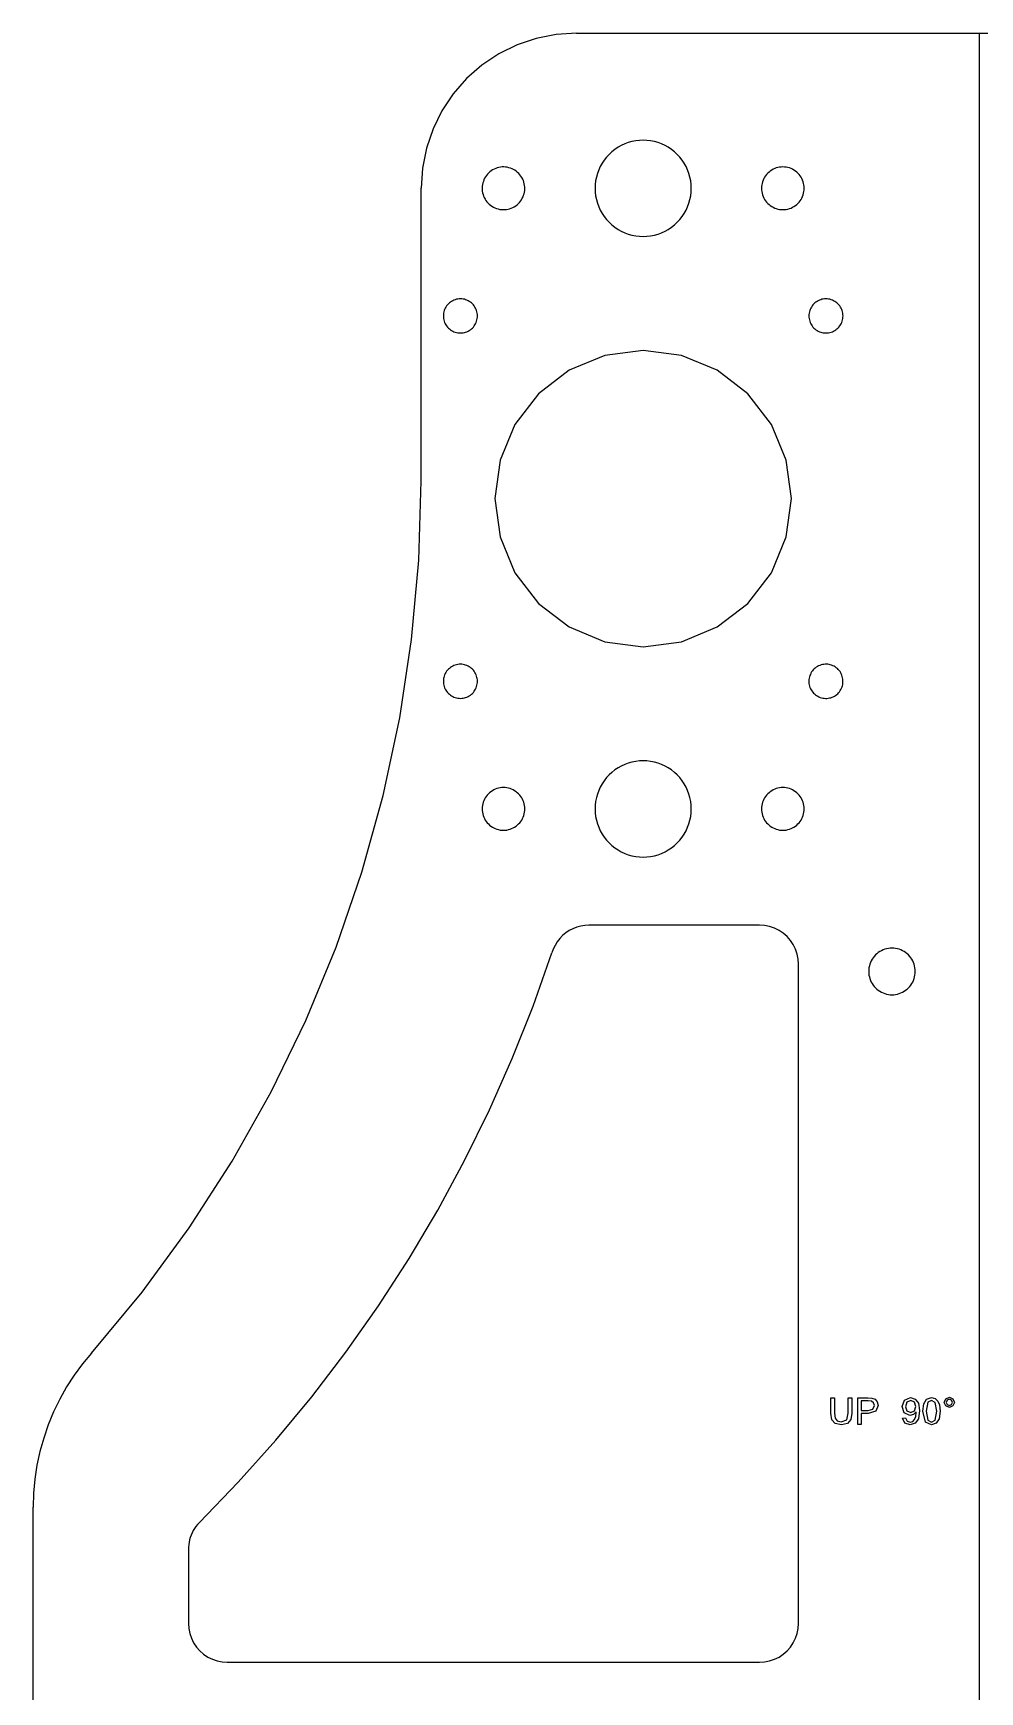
# Model space of a CAD drawing. Extents: x -582 to 53, y -1464 to -1083.
# Drawn here: x -581.7 to -459.7, y -1308.6 to -1094.8 of the extents above; entities that cross this region are included whole.
import ezdxf

# ---------------------------------------------------------------- set-up
doc = ezdxf.new("R2010")
doc.units = 0
doc.layers.add('Layer0', color=7, linetype='Continuous', true_color=0xffffff)
doc.layers.add('MTEXT', color=7, linetype='Continuous', true_color=0xffffff)

msp = doc.modelspace()

# ---------------------------------------------------------------- linework, layer by layer
at = {"layer": 'Layer0'}
for p, q in [((-519.33, -1096.32), (-521.67, -1097.48)), ((-516.85, -1095.48), (-519.33, -1096.32)), ((-514.29, -1094.97), (-516.85, -1095.48)), ((-511.67, -1094.8), (-514.29, -1094.97)), ((-511.67, -1094.8), (-459.79, -1094.8)), ((-459.79, -1094.8), (-459.79, -1444.8)), ((-459.79, -1094.8), (-457.91, -1094.8)), ((-523.85, -1098.93), (-525.82, -1100.66)), ((-521.67, -1097.48), (-523.85, -1098.93)), ((-525.82, -1100.66), (-527.54, -1102.62)), ((-527.54, -1102.62), (-529, -1104.8)), ((-529, -1104.8), (-530.15, -1107.15)), ((-530.15, -1107.15), (-530.99, -1109.62)), ((-530.99, -1109.62), (-531.5, -1112.19)), ((-506.31, -1109.51), (-506.72, -1109.78)), ((-505.89, -1109.28), (-506.31, -1109.51)), ((-505.45, -1109.07), (-505.89, -1109.28)), ((-504.99, -1108.9), (-505.45, -1109.07)), ((-504.52, -1108.77), (-504.99, -1108.9)), ((-504.04, -1108.68), (-504.52, -1108.77)), ((-503.56, -1108.62), (-504.04, -1108.68)), ((-503.07, -1108.6), (-503.56, -1108.62)), ((-502.59, -1108.62), (-503.07, -1108.6)), ((-502.11, -1108.68), (-502.59, -1108.62)), ((-501.63, -1108.77), (-502.11, -1108.68)), ((-501.16, -1108.9), (-501.63, -1108.77)), ((-500.7, -1109.07), (-501.16, -1108.9)), ((-500.26, -1109.28), (-500.7, -1109.07)), ((-499.84, -1109.51), (-500.26, -1109.28)), ((-499.43, -1109.78), (-499.84, -1109.51)), ((-508.36, -1111.56), (-508.6, -1111.99)), ((-508.09, -1111.16), (-508.36, -1111.56)), ((-507.79, -1110.77), (-508.09, -1111.16)), ((-507.46, -1110.42), (-507.79, -1110.77)), ((-507.1, -1110.09), (-507.46, -1110.42)), ((-506.72, -1109.78), (-507.1, -1110.09)), ((-499.05, -1110.09), (-499.43, -1109.78)), ((-498.69, -1110.42), (-499.05, -1110.09)), ((-498.36, -1110.77), (-498.69, -1110.42)), ((-498.06, -1111.16), (-498.36, -1110.77)), ((-497.79, -1111.56), (-498.06, -1111.16)), ((-497.55, -1111.99), (-497.79, -1111.56)), ((-531.5, -1112.19), (-531.67, -1114.8)), ((-523.67, -1113.9), (-523.74, -1114.11)), ((-523.6, -1113.7), (-523.67, -1113.9)), ((-523.5, -1113.51), (-523.6, -1113.7)), ((-523.39, -1113.32), (-523.5, -1113.51)), ((-523.27, -1113.14), (-523.39, -1113.32)), ((-523.13, -1112.97), (-523.27, -1113.14)), ((-522.98, -1112.82), (-523.13, -1112.97)), ((-522.82, -1112.68), (-522.98, -1112.82)), ((-522.65, -1112.54), (-522.82, -1112.68)), ((-522.47, -1112.43), (-522.65, -1112.54)), ((-522.28, -1112.33), (-522.47, -1112.43)), ((-522.08, -1112.24), (-522.28, -1112.33)), ((-521.87, -1112.17), (-522.08, -1112.24)), ((-521.67, -1112.11), (-521.87, -1112.17)), ((-521.45, -1112.08), (-521.67, -1112.11)), ((-521.24, -1112.05), (-521.45, -1112.08)), ((-521.02, -1112.05), (-521.24, -1112.05)), ((-520.81, -1112.06), (-521.02, -1112.05)), ((-520.59, -1112.09), (-520.81, -1112.06)), ((-520.38, -1112.14), (-520.59, -1112.09)), ((-520.18, -1112.2), (-520.38, -1112.14)), ((-519.97, -1112.28), (-520.18, -1112.2)), ((-519.78, -1112.37), (-519.97, -1112.28)), ((-519.59, -1112.48), (-519.78, -1112.37)), ((-519.42, -1112.61), (-519.59, -1112.48)), ((-519.25, -1112.74), (-519.42, -1112.61)), ((-519.09, -1112.89), (-519.25, -1112.74)), ((-518.95, -1113.05), (-519.09, -1112.89)), ((-518.82, -1113.23), (-518.95, -1113.05)), ((-518.7, -1113.41), (-518.82, -1113.23)), ((-518.6, -1113.6), (-518.7, -1113.41)), ((-518.51, -1113.8), (-518.6, -1113.6)), ((-518.44, -1114), (-518.51, -1113.8)), ((-509.2, -1113.83), (-509.26, -1114.31)), ((-509.1, -1113.35), (-509.2, -1113.83)), ((-508.97, -1112.88), (-509.1, -1113.35)), ((-508.8, -1112.43), (-508.97, -1112.88)), ((-508.6, -1111.99), (-508.8, -1112.43)), ((-497.35, -1112.43), (-497.55, -1111.99)), ((-497.18, -1112.88), (-497.35, -1112.43)), ((-497.05, -1113.35), (-497.18, -1112.88)), ((-496.95, -1113.83), (-497.05, -1113.35)), ((-496.89, -1114.31), (-496.95, -1113.83)), ((-487.69, -1113.95), (-487.75, -1114.16)), ((-487.62, -1113.75), (-487.69, -1113.95)), ((-487.53, -1113.55), (-487.62, -1113.75)), ((-487.42, -1113.36), (-487.53, -1113.55)), ((-487.3, -1113.18), (-487.42, -1113.36)), ((-487.17, -1113.01), (-487.3, -1113.18)), ((-487.02, -1112.86), (-487.17, -1113.01)), ((-486.86, -1112.71), (-487.02, -1112.86)), ((-486.69, -1112.58), (-486.86, -1112.71)), ((-486.51, -1112.46), (-486.69, -1112.58)), ((-486.32, -1112.35), (-486.51, -1112.46)), ((-486.13, -1112.26), (-486.32, -1112.35)), ((-485.92, -1112.18), (-486.13, -1112.26)), ((-485.72, -1112.13), (-485.92, -1112.18)), ((-485.51, -1112.08), (-485.72, -1112.13)), ((-485.29, -1112.06), (-485.51, -1112.08)), ((-485.07, -1112.05), (-485.29, -1112.06)), ((-484.86, -1112.06), (-485.07, -1112.05)), ((-484.64, -1112.08), (-484.86, -1112.06)), ((-484.43, -1112.13), (-484.64, -1112.08)), ((-484.23, -1112.18), (-484.43, -1112.13)), ((-484.02, -1112.26), (-484.23, -1112.18)), ((-483.83, -1112.35), (-484.02, -1112.26)), ((-483.64, -1112.46), (-483.83, -1112.35)), ((-483.46, -1112.58), (-483.64, -1112.46)), ((-483.29, -1112.71), (-483.46, -1112.58)), ((-483.13, -1112.86), (-483.29, -1112.71)), ((-482.98, -1113.01), (-483.13, -1112.86)), ((-482.85, -1113.18), (-482.98, -1113.01)), ((-482.73, -1113.36), (-482.85, -1113.18)), ((-482.62, -1113.55), (-482.73, -1113.36)), ((-482.53, -1113.75), (-482.62, -1113.55)), ((-482.46, -1113.95), (-482.53, -1113.75)), ((-482.4, -1114.16), (-482.46, -1113.95)), ((-531.67, -1152.51), (-531.67, -1114.8)), ((-523.81, -1114.53), (-523.82, -1114.75)), ((-523.82, -1114.75), (-523.82, -1114.96)), ((-523.82, -1114.96), (-523.8, -1115.18)), ((-523.78, -1114.32), (-523.81, -1114.53)), ((-523.8, -1115.18), (-523.76, -1115.39)), ((-523.74, -1114.11), (-523.78, -1114.32)), ((-523.76, -1115.39), (-523.71, -1115.6)), ((-523.71, -1115.6), (-523.64, -1115.8)), ((-523.64, -1115.8), (-523.55, -1116)), ((-523.55, -1116), (-523.45, -1116.19)), ((-518.76, -1116.28), (-518.65, -1116.09)), ((-518.65, -1116.09), (-518.55, -1115.9)), ((-518.55, -1115.9), (-518.48, -1115.7)), ((-518.48, -1115.7), (-518.41, -1115.49)), ((-518.39, -1114.21), (-518.44, -1114)), ((-518.41, -1115.49), (-518.37, -1115.28)), ((-518.35, -1114.42), (-518.39, -1114.21)), ((-518.37, -1115.28), (-518.34, -1115.07)), ((-518.33, -1114.64), (-518.35, -1114.42)), ((-518.34, -1115.07), (-518.33, -1114.85)), ((-518.33, -1114.85), (-518.33, -1114.64)), ((-509.26, -1114.31), (-509.27, -1114.8)), ((-509.27, -1114.8), (-509.26, -1115.29)), ((-509.26, -1115.29), (-509.2, -1115.77)), ((-509.2, -1115.77), (-509.1, -1116.25)), ((-497.05, -1116.25), (-496.95, -1115.77)), ((-496.95, -1115.77), (-496.89, -1115.29)), ((-496.87, -1114.8), (-496.89, -1114.31)), ((-496.89, -1115.29), (-496.87, -1114.8)), ((-487.79, -1114.37), (-487.82, -1114.58)), ((-487.82, -1114.58), (-487.82, -1114.8)), ((-487.82, -1114.8), (-487.82, -1115.02)), ((-487.82, -1115.02), (-487.79, -1115.23)), ((-487.75, -1114.16), (-487.79, -1114.37)), ((-487.79, -1115.23), (-487.75, -1115.44)), ((-487.75, -1115.44), (-487.69, -1115.65)), ((-487.69, -1115.65), (-487.62, -1115.85)), ((-487.62, -1115.85), (-487.53, -1116.05)), ((-487.53, -1116.05), (-487.42, -1116.24)), ((-482.73, -1116.24), (-482.62, -1116.05)), ((-482.62, -1116.05), (-482.53, -1115.85)), ((-482.53, -1115.85), (-482.46, -1115.65)), ((-482.46, -1115.65), (-482.4, -1115.44)), ((-482.36, -1114.37), (-482.4, -1114.16)), ((-482.4, -1115.44), (-482.36, -1115.23)), ((-482.33, -1114.58), (-482.36, -1114.37)), ((-482.36, -1115.23), (-482.33, -1115.02)), ((-482.32, -1114.8), (-482.33, -1114.58)), ((-482.33, -1115.02), (-482.32, -1114.8)), ((-523.45, -1116.19), (-523.33, -1116.37)), ((-523.33, -1116.37), (-523.2, -1116.55)), ((-523.2, -1116.55), (-523.06, -1116.71)), ((-523.06, -1116.71), (-522.9, -1116.86)), ((-522.9, -1116.86), (-522.73, -1116.99)), ((-522.73, -1116.99), (-522.56, -1117.12)), ((-522.56, -1117.12), (-522.37, -1117.23)), ((-522.37, -1117.23), (-522.18, -1117.32)), ((-522.18, -1117.32), (-521.97, -1117.4)), ((-521.97, -1117.4), (-521.77, -1117.46)), ((-521.77, -1117.46), (-521.56, -1117.51)), ((-521.56, -1117.51), (-521.34, -1117.54)), ((-521.34, -1117.54), (-521.13, -1117.55)), ((-521.13, -1117.55), (-520.91, -1117.55)), ((-520.91, -1117.55), (-520.7, -1117.52)), ((-520.7, -1117.52), (-520.48, -1117.49)), ((-520.48, -1117.49), (-520.28, -1117.43)), ((-520.28, -1117.43), (-520.07, -1117.36)), ((-520.07, -1117.36), (-519.87, -1117.27)), ((-519.87, -1117.27), (-519.68, -1117.17)), ((-519.68, -1117.17), (-519.5, -1117.06)), ((-519.5, -1117.06), (-519.33, -1116.92)), ((-519.33, -1116.92), (-519.17, -1116.78)), ((-519.17, -1116.78), (-519.02, -1116.63)), ((-519.02, -1116.63), (-518.88, -1116.46)), ((-518.88, -1116.46), (-518.76, -1116.28)), ((-509.1, -1116.25), (-508.97, -1116.72)), ((-508.97, -1116.72), (-508.8, -1117.17)), ((-508.8, -1117.17), (-508.6, -1117.61)), ((-508.6, -1117.61), (-508.36, -1118.04)), ((-508.36, -1118.04), (-508.09, -1118.44)), ((-498.06, -1118.44), (-497.79, -1118.04)), ((-497.79, -1118.04), (-497.55, -1117.61)), ((-497.55, -1117.61), (-497.35, -1117.17)), ((-497.35, -1117.17), (-497.18, -1116.72)), ((-497.18, -1116.72), (-497.05, -1116.25)), ((-487.42, -1116.24), (-487.3, -1116.42)), ((-487.3, -1116.42), (-487.17, -1116.59)), ((-487.17, -1116.59), (-487.02, -1116.74)), ((-487.02, -1116.74), (-486.86, -1116.89)), ((-486.86, -1116.89), (-486.69, -1117.02)), ((-486.69, -1117.02), (-486.51, -1117.14)), ((-486.51, -1117.14), (-486.32, -1117.25)), ((-486.32, -1117.25), (-486.13, -1117.34)), ((-486.13, -1117.34), (-485.92, -1117.42)), ((-485.92, -1117.42), (-485.72, -1117.47)), ((-485.72, -1117.47), (-485.51, -1117.52)), ((-485.51, -1117.52), (-485.29, -1117.54)), ((-485.29, -1117.54), (-485.07, -1117.55)), ((-485.07, -1117.55), (-484.86, -1117.54)), ((-484.86, -1117.54), (-484.64, -1117.52)), ((-484.64, -1117.52), (-484.43, -1117.47)), ((-484.43, -1117.47), (-484.23, -1117.42)), ((-484.23, -1117.42), (-484.02, -1117.34)), ((-484.02, -1117.34), (-483.83, -1117.25)), ((-483.83, -1117.25), (-483.64, -1117.14)), ((-483.64, -1117.14), (-483.46, -1117.02)), ((-483.46, -1117.02), (-483.29, -1116.89)), ((-483.29, -1116.89), (-483.13, -1116.74)), ((-483.13, -1116.74), (-482.98, -1116.59)), ((-482.98, -1116.59), (-482.85, -1116.42)), ((-482.85, -1116.42), (-482.73, -1116.24)), ((-508.09, -1118.44), (-507.79, -1118.83)), ((-507.79, -1118.83), (-507.46, -1119.18)), ((-507.46, -1119.18), (-507.1, -1119.51)), ((-507.1, -1119.51), (-506.72, -1119.82)), ((-506.72, -1119.82), (-506.31, -1120.09)), ((-506.31, -1120.09), (-505.89, -1120.32)), ((-505.89, -1120.32), (-505.45, -1120.53)), ((-500.7, -1120.53), (-500.26, -1120.32)), ((-500.26, -1120.32), (-499.84, -1120.09)), ((-499.84, -1120.09), (-499.43, -1119.82)), ((-499.43, -1119.82), (-499.05, -1119.51)), ((-499.05, -1119.51), (-498.69, -1119.18)), ((-498.69, -1119.18), (-498.36, -1118.83)), ((-498.36, -1118.83), (-498.06, -1118.44)), ((-505.45, -1120.53), (-504.99, -1120.7)), ((-504.99, -1120.7), (-504.52, -1120.83)), ((-504.52, -1120.83), (-504.04, -1120.92)), ((-504.04, -1120.92), (-503.56, -1120.98)), ((-503.56, -1120.98), (-503.07, -1121)), ((-503.07, -1121), (-502.59, -1120.98)), ((-502.59, -1120.98), (-502.11, -1120.92)), ((-502.11, -1120.92), (-501.63, -1120.83)), ((-501.63, -1120.83), (-501.16, -1120.7)), ((-501.16, -1120.7), (-500.7, -1120.53)), ((-528.8, -1130.91), (-528.82, -1131.08)), ((-528.82, -1131.08), (-528.82, -1131.25)), ((-528.76, -1130.74), (-528.8, -1130.91)), ((-528.72, -1130.57), (-528.76, -1130.74)), ((-528.66, -1130.41), (-528.72, -1130.57)), ((-528.59, -1130.25), (-528.66, -1130.41)), ((-528.5, -1130.1), (-528.59, -1130.25)), ((-528.4, -1129.96), (-528.5, -1130.1)), ((-528.3, -1129.82), (-528.4, -1129.96)), ((-528.18, -1129.69), (-528.3, -1129.82)), ((-528.05, -1129.58), (-528.18, -1129.69)), ((-527.92, -1129.47), (-528.05, -1129.58)), ((-527.77, -1129.37), (-527.92, -1129.47)), ((-527.62, -1129.29), (-527.77, -1129.37)), ((-527.47, -1129.22), (-527.62, -1129.29)), ((-527.3, -1129.16), (-527.47, -1129.22)), ((-527.14, -1129.11), (-527.3, -1129.16)), ((-526.97, -1129.08), (-527.14, -1129.11)), ((-526.8, -1129.06), (-526.97, -1129.08)), ((-526.62, -1129.05), (-526.8, -1129.06)), ((-526.45, -1129.06), (-526.62, -1129.05)), ((-526.28, -1129.08), (-526.45, -1129.06)), ((-526.11, -1129.11), (-526.28, -1129.08)), ((-525.95, -1129.16), (-526.11, -1129.11)), ((-525.78, -1129.22), (-525.95, -1129.16)), ((-525.63, -1129.29), (-525.78, -1129.22)), ((-525.48, -1129.37), (-525.63, -1129.29)), ((-525.33, -1129.47), (-525.48, -1129.37)), ((-525.2, -1129.58), (-525.33, -1129.47)), ((-525.07, -1129.69), (-525.2, -1129.58)), ((-524.95, -1129.82), (-525.07, -1129.69)), ((-524.85, -1129.96), (-524.95, -1129.82)), ((-524.75, -1130.1), (-524.85, -1129.96)), ((-524.66, -1130.25), (-524.75, -1130.1)), ((-524.59, -1130.41), (-524.66, -1130.25)), ((-524.53, -1130.57), (-524.59, -1130.41)), ((-524.49, -1130.74), (-524.53, -1130.57)), ((-524.45, -1130.91), (-524.49, -1130.74)), ((-524.43, -1131.08), (-524.45, -1130.91)), ((-524.42, -1131.25), (-524.43, -1131.08)), ((-481.7, -1130.91), (-481.72, -1131.08)), ((-481.72, -1131.08), (-481.72, -1131.25)), ((-481.66, -1130.74), (-481.7, -1130.91)), ((-481.62, -1130.57), (-481.66, -1130.74)), ((-481.56, -1130.41), (-481.62, -1130.57)), ((-481.49, -1130.25), (-481.56, -1130.41)), ((-481.4, -1130.1), (-481.49, -1130.25)), ((-481.3, -1129.96), (-481.4, -1130.1)), ((-481.2, -1129.82), (-481.3, -1129.96)), ((-481.08, -1129.69), (-481.2, -1129.82)), ((-480.95, -1129.58), (-481.08, -1129.69)), ((-480.82, -1129.47), (-480.95, -1129.58)), ((-480.67, -1129.37), (-480.82, -1129.47)), ((-480.52, -1129.29), (-480.67, -1129.37)), ((-480.37, -1129.22), (-480.52, -1129.29)), ((-480.2, -1129.16), (-480.37, -1129.22)), ((-480.04, -1129.11), (-480.2, -1129.16)), ((-479.87, -1129.08), (-480.04, -1129.11)), ((-479.7, -1129.06), (-479.87, -1129.08)), ((-479.52, -1129.05), (-479.7, -1129.06)), ((-479.35, -1129.06), (-479.52, -1129.05)), ((-479.18, -1129.08), (-479.35, -1129.06)), ((-479.01, -1129.11), (-479.18, -1129.08)), ((-478.85, -1129.16), (-479.01, -1129.11)), ((-478.68, -1129.22), (-478.85, -1129.16)), ((-478.53, -1129.29), (-478.68, -1129.22)), ((-478.38, -1129.37), (-478.53, -1129.29)), ((-478.23, -1129.47), (-478.38, -1129.37)), ((-478.1, -1129.58), (-478.23, -1129.47)), ((-477.97, -1129.69), (-478.1, -1129.58)), ((-477.85, -1129.82), (-477.97, -1129.69)), ((-477.75, -1129.96), (-477.85, -1129.82)), ((-477.65, -1130.1), (-477.75, -1129.96)), ((-477.56, -1130.25), (-477.65, -1130.1)), ((-477.49, -1130.41), (-477.56, -1130.25)), ((-477.43, -1130.57), (-477.49, -1130.41)), ((-477.39, -1130.74), (-477.43, -1130.57)), ((-477.35, -1130.91), (-477.39, -1130.74)), ((-477.33, -1131.08), (-477.35, -1130.91)), ((-477.32, -1131.25), (-477.33, -1131.08)), ((-528.82, -1131.25), (-528.82, -1131.42)), ((-528.82, -1131.42), (-528.8, -1131.59)), ((-528.8, -1131.59), (-528.76, -1131.76)), ((-528.76, -1131.76), (-528.72, -1131.93)), ((-528.72, -1131.93), (-528.66, -1132.09)), ((-528.66, -1132.09), (-528.59, -1132.25)), ((-528.59, -1132.25), (-528.5, -1132.4)), ((-528.5, -1132.4), (-528.4, -1132.54)), ((-528.4, -1132.54), (-528.3, -1132.68)), ((-528.3, -1132.68), (-528.18, -1132.81)), ((-528.18, -1132.81), (-528.05, -1132.92)), ((-528.05, -1132.92), (-527.92, -1133.03)), ((-527.92, -1133.03), (-527.77, -1133.13)), ((-527.77, -1133.13), (-527.62, -1133.21)), ((-527.62, -1133.21), (-527.47, -1133.28)), ((-525.78, -1133.28), (-525.63, -1133.21)), ((-525.63, -1133.21), (-525.48, -1133.13)), ((-525.48, -1133.13), (-525.33, -1133.03)), ((-525.33, -1133.03), (-525.2, -1132.92)), ((-525.2, -1132.92), (-525.07, -1132.81)), ((-525.07, -1132.81), (-524.95, -1132.68)), ((-524.95, -1132.68), (-524.85, -1132.54)), ((-524.85, -1132.54), (-524.75, -1132.4)), ((-524.75, -1132.4), (-524.66, -1132.25)), ((-524.66, -1132.25), (-524.59, -1132.09)), ((-524.59, -1132.09), (-524.53, -1131.93)), ((-524.53, -1131.93), (-524.49, -1131.76)), ((-524.49, -1131.76), (-524.45, -1131.59)), ((-524.45, -1131.59), (-524.43, -1131.42)), ((-524.43, -1131.42), (-524.42, -1131.25)), ((-481.72, -1131.25), (-481.72, -1131.42)), ((-481.72, -1131.42), (-481.7, -1131.59)), ((-481.7, -1131.59), (-481.66, -1131.76)), ((-481.66, -1131.76), (-481.62, -1131.93)), ((-481.62, -1131.93), (-481.56, -1132.09)), ((-481.56, -1132.09), (-481.49, -1132.25)), ((-481.49, -1132.25), (-481.4, -1132.4)), ((-481.4, -1132.4), (-481.3, -1132.54)), ((-481.3, -1132.54), (-481.2, -1132.68)), ((-481.2, -1132.68), (-481.08, -1132.81)), ((-481.08, -1132.81), (-480.95, -1132.92)), ((-480.95, -1132.92), (-480.82, -1133.03)), ((-480.82, -1133.03), (-480.67, -1133.13)), ((-480.67, -1133.13), (-480.52, -1133.21)), ((-480.52, -1133.21), (-480.37, -1133.28)), ((-478.68, -1133.28), (-478.53, -1133.21)), ((-478.53, -1133.21), (-478.38, -1133.13)), ((-478.38, -1133.13), (-478.23, -1133.03)), ((-478.23, -1133.03), (-478.1, -1132.92)), ((-478.1, -1132.92), (-477.97, -1132.81)), ((-477.97, -1132.81), (-477.85, -1132.68)), ((-477.85, -1132.68), (-477.75, -1132.54)), ((-477.75, -1132.54), (-477.65, -1132.4)), ((-477.65, -1132.4), (-477.56, -1132.25)), ((-477.56, -1132.25), (-477.49, -1132.09)), ((-477.49, -1132.09), (-477.43, -1131.93)), ((-477.43, -1131.93), (-477.39, -1131.76)), ((-477.39, -1131.76), (-477.35, -1131.59)), ((-477.35, -1131.59), (-477.33, -1131.42)), ((-477.33, -1131.42), (-477.32, -1131.25)), ((-527.47, -1133.28), (-527.3, -1133.34)), ((-527.3, -1133.34), (-527.14, -1133.39)), ((-527.14, -1133.39), (-526.97, -1133.42)), ((-526.97, -1133.42), (-526.8, -1133.44)), ((-526.8, -1133.44), (-526.62, -1133.45)), ((-526.62, -1133.45), (-526.45, -1133.44)), ((-526.45, -1133.44), (-526.28, -1133.42)), ((-526.28, -1133.42), (-526.11, -1133.39)), ((-526.11, -1133.39), (-525.95, -1133.34)), ((-525.95, -1133.34), (-525.78, -1133.28)), ((-480.37, -1133.28), (-480.2, -1133.34)), ((-480.2, -1133.34), (-480.04, -1133.39)), ((-480.04, -1133.39), (-479.87, -1133.42)), ((-479.87, -1133.42), (-479.7, -1133.44)), ((-479.7, -1133.44), (-479.52, -1133.45)), ((-479.52, -1133.45), (-479.35, -1133.44)), ((-479.35, -1133.44), (-479.18, -1133.42)), ((-479.18, -1133.42), (-479.01, -1133.39)), ((-479.01, -1133.39), (-478.85, -1133.34)), ((-478.85, -1133.34), (-478.68, -1133.28)), ((-508.02, -1136.35), (-512.62, -1138.26)), ((-503.07, -1135.7), (-508.02, -1136.35)), ((-498.13, -1136.35), (-503.07, -1135.7)), ((-493.52, -1138.26), (-498.13, -1136.35)), ((-512.62, -1138.26), (-516.58, -1141.29)), ((-489.57, -1141.29), (-493.52, -1138.26)), ((-516.58, -1141.29), (-519.62, -1145.25)), ((-486.53, -1145.25), (-489.57, -1141.29)), ((-519.62, -1145.25), (-521.52, -1149.86)), ((-484.63, -1149.86), (-486.53, -1145.25)), ((-521.52, -1149.86), (-522.17, -1154.8)), ((-483.97, -1154.8), (-484.63, -1149.86)), ((-531.98, -1162.75), (-531.67, -1152.51)), ((-522.17, -1154.8), (-521.52, -1159.74)), ((-484.63, -1159.74), (-483.97, -1154.8)), ((-521.52, -1159.74), (-519.62, -1164.35)), ((-486.53, -1164.35), (-484.63, -1159.74)), ((-532.91, -1172.94), (-531.98, -1162.75)), ((-519.62, -1164.35), (-516.58, -1168.31)), ((-489.57, -1168.31), (-486.53, -1164.35)), ((-516.58, -1168.31), (-512.62, -1171.34)), ((-493.52, -1171.34), (-489.57, -1168.31)), ((-512.62, -1171.34), (-508.02, -1173.25)), ((-498.13, -1173.25), (-493.52, -1171.34)), ((-534.44, -1183.06), (-532.91, -1172.94)), ((-508.02, -1173.25), (-503.07, -1173.9)), ((-503.07, -1173.9), (-498.13, -1173.25)), ((-528.8, -1178.01), (-528.82, -1178.18)), ((-528.76, -1177.84), (-528.8, -1178.01)), ((-528.72, -1177.67), (-528.76, -1177.84)), ((-528.66, -1177.51), (-528.72, -1177.67)), ((-528.59, -1177.35), (-528.66, -1177.51)), ((-528.5, -1177.2), (-528.59, -1177.35)), ((-528.4, -1177.06), (-528.5, -1177.2)), ((-528.3, -1176.92), (-528.4, -1177.06)), ((-528.18, -1176.79), (-528.3, -1176.92)), ((-528.05, -1176.68), (-528.18, -1176.79)), ((-527.92, -1176.57), (-528.05, -1176.68)), ((-527.77, -1176.47), (-527.92, -1176.57)), ((-527.62, -1176.39), (-527.77, -1176.47)), ((-527.47, -1176.32), (-527.62, -1176.39)), ((-527.3, -1176.26), (-527.47, -1176.32)), ((-527.14, -1176.21), (-527.3, -1176.26)), ((-526.97, -1176.18), (-527.14, -1176.21)), ((-526.8, -1176.16), (-526.97, -1176.18)), ((-526.62, -1176.15), (-526.8, -1176.16)), ((-526.45, -1176.16), (-526.62, -1176.15)), ((-526.28, -1176.18), (-526.45, -1176.16)), ((-526.11, -1176.21), (-526.28, -1176.18)), ((-525.95, -1176.26), (-526.11, -1176.21)), ((-525.78, -1176.32), (-525.95, -1176.26)), ((-525.63, -1176.39), (-525.78, -1176.32)), ((-525.48, -1176.47), (-525.63, -1176.39)), ((-525.33, -1176.57), (-525.48, -1176.47)), ((-525.2, -1176.68), (-525.33, -1176.57)), ((-525.07, -1176.79), (-525.2, -1176.68)), ((-524.95, -1176.92), (-525.07, -1176.79)), ((-524.85, -1177.06), (-524.95, -1176.92)), ((-524.75, -1177.2), (-524.85, -1177.06)), ((-524.66, -1177.35), (-524.75, -1177.2)), ((-524.59, -1177.51), (-524.66, -1177.35)), ((-524.53, -1177.67), (-524.59, -1177.51)), ((-524.49, -1177.84), (-524.53, -1177.67)), ((-524.45, -1178.01), (-524.49, -1177.84)), ((-524.43, -1178.18), (-524.45, -1178.01)), ((-481.71, -1178.12), (-481.72, -1178.29)), ((-481.69, -1177.95), (-481.71, -1178.12)), ((-481.65, -1177.78), (-481.69, -1177.95)), ((-481.6, -1177.62), (-481.65, -1177.78)), ((-481.53, -1177.46), (-481.6, -1177.62)), ((-481.46, -1177.3), (-481.53, -1177.46)), ((-481.37, -1177.15), (-481.46, -1177.3)), ((-481.27, -1177.01), (-481.37, -1177.15)), ((-481.16, -1176.88), (-481.27, -1177.01)), ((-481.04, -1176.75), (-481.16, -1176.88)), ((-480.91, -1176.64), (-481.04, -1176.75)), ((-480.77, -1176.54), (-480.91, -1176.64)), ((-480.62, -1176.44), (-480.77, -1176.54)), ((-480.47, -1176.36), (-480.62, -1176.44)), ((-480.31, -1176.3), (-480.47, -1176.36)), ((-480.15, -1176.24), (-480.31, -1176.3)), ((-479.98, -1176.2), (-480.15, -1176.24)), ((-479.81, -1176.17), (-479.98, -1176.2)), ((-479.64, -1176.15), (-479.81, -1176.17)), ((-479.47, -1176.15), (-479.64, -1176.15)), ((-479.29, -1176.16), (-479.47, -1176.15)), ((-479.12, -1176.19), (-479.29, -1176.16)), ((-478.96, -1176.23), (-479.12, -1176.19)), ((-478.79, -1176.28), (-478.96, -1176.23)), ((-478.63, -1176.34), (-478.79, -1176.28)), ((-478.48, -1176.42), (-478.63, -1176.34)), ((-478.33, -1176.5), (-478.48, -1176.42)), ((-478.19, -1176.6), (-478.33, -1176.5)), ((-478.05, -1176.72), (-478.19, -1176.6)), ((-477.93, -1176.84), (-478.05, -1176.72)), ((-477.82, -1176.97), (-477.93, -1176.84)), ((-477.71, -1177.1), (-477.82, -1176.97)), ((-477.62, -1177.25), (-477.71, -1177.1)), ((-477.54, -1177.4), (-477.62, -1177.25)), ((-477.47, -1177.56), (-477.54, -1177.4)), ((-477.42, -1177.73), (-477.47, -1177.56)), ((-477.37, -1177.89), (-477.42, -1177.73)), ((-477.34, -1178.06), (-477.37, -1177.89)), ((-477.33, -1178.23), (-477.34, -1178.06)), ((-528.82, -1178.18), (-528.82, -1178.35)), ((-528.82, -1178.35), (-528.82, -1178.52)), ((-528.82, -1178.52), (-528.8, -1178.69)), ((-528.8, -1178.69), (-528.76, -1178.86)), ((-528.76, -1178.86), (-528.72, -1179.03)), ((-528.72, -1179.03), (-528.66, -1179.19)), ((-528.66, -1179.19), (-528.59, -1179.35)), ((-528.59, -1179.35), (-528.5, -1179.5)), ((-528.5, -1179.5), (-528.4, -1179.64)), ((-528.4, -1179.64), (-528.3, -1179.78)), ((-528.3, -1179.78), (-528.18, -1179.91)), ((-528.18, -1179.91), (-528.05, -1180.02)), ((-528.05, -1180.02), (-527.92, -1180.13)), ((-527.92, -1180.13), (-527.77, -1180.23)), ((-527.77, -1180.23), (-527.62, -1180.31)), ((-525.63, -1180.31), (-525.48, -1180.23)), ((-525.48, -1180.23), (-525.33, -1180.13)), ((-525.33, -1180.13), (-525.2, -1180.02)), ((-525.2, -1180.02), (-525.07, -1179.91)), ((-525.07, -1179.91), (-524.95, -1179.78)), ((-524.95, -1179.78), (-524.85, -1179.64)), ((-524.85, -1179.64), (-524.75, -1179.5)), ((-524.75, -1179.5), (-524.66, -1179.35)), ((-524.66, -1179.35), (-524.59, -1179.19)), ((-524.59, -1179.19), (-524.53, -1179.03)), ((-524.53, -1179.03), (-524.49, -1178.86)), ((-524.49, -1178.86), (-524.45, -1178.69)), ((-524.45, -1178.69), (-524.43, -1178.52)), ((-524.42, -1178.35), (-524.43, -1178.18)), ((-524.43, -1178.52), (-524.42, -1178.35)), ((-481.72, -1178.29), (-481.72, -1178.47)), ((-481.72, -1178.47), (-481.71, -1178.64)), ((-481.71, -1178.64), (-481.68, -1178.81)), ((-481.68, -1178.81), (-481.63, -1178.97)), ((-481.63, -1178.97), (-481.58, -1179.14)), ((-481.58, -1179.14), (-481.51, -1179.3)), ((-481.51, -1179.3), (-481.43, -1179.45)), ((-481.43, -1179.45), (-481.34, -1179.6)), ((-481.34, -1179.6), (-481.23, -1179.73)), ((-481.23, -1179.73), (-481.12, -1179.86)), ((-481.12, -1179.86), (-481, -1179.98)), ((-481, -1179.98), (-480.86, -1180.1)), ((-480.86, -1180.1), (-480.72, -1180.2)), ((-480.72, -1180.2), (-480.57, -1180.28)), ((-478.58, -1180.34), (-478.42, -1180.26)), ((-478.42, -1180.26), (-478.28, -1180.16)), ((-478.28, -1180.16), (-478.14, -1180.06)), ((-478.14, -1180.06), (-478.01, -1179.95)), ((-478.01, -1179.95), (-477.89, -1179.82)), ((-477.89, -1179.82), (-477.78, -1179.69)), ((-477.78, -1179.69), (-477.68, -1179.55)), ((-477.68, -1179.55), (-477.59, -1179.4)), ((-477.59, -1179.4), (-477.52, -1179.24)), ((-477.52, -1179.24), (-477.45, -1179.08)), ((-477.45, -1179.08), (-477.4, -1178.92)), ((-477.4, -1178.92), (-477.36, -1178.75)), ((-477.36, -1178.75), (-477.34, -1178.58)), ((-477.34, -1178.58), (-477.33, -1178.41)), ((-477.33, -1178.41), (-477.33, -1178.23)), ((-527.62, -1180.31), (-527.47, -1180.38)), ((-527.47, -1180.38), (-527.3, -1180.44)), ((-527.3, -1180.44), (-527.14, -1180.49)), ((-527.14, -1180.49), (-526.97, -1180.52)), ((-526.97, -1180.52), (-526.8, -1180.54)), ((-526.8, -1180.54), (-526.62, -1180.55)), ((-526.62, -1180.55), (-526.45, -1180.54)), ((-526.45, -1180.54), (-526.28, -1180.52)), ((-526.28, -1180.52), (-526.11, -1180.49)), ((-526.11, -1180.49), (-525.95, -1180.44)), ((-525.95, -1180.44), (-525.78, -1180.38)), ((-525.78, -1180.38), (-525.63, -1180.31)), ((-480.57, -1180.28), (-480.42, -1180.36)), ((-480.42, -1180.36), (-480.26, -1180.42)), ((-480.26, -1180.42), (-480.09, -1180.48)), ((-480.09, -1180.48), (-479.93, -1180.51)), ((-479.93, -1180.51), (-479.75, -1180.54)), ((-479.75, -1180.54), (-479.58, -1180.55)), ((-479.58, -1180.55), (-479.41, -1180.55)), ((-479.41, -1180.55), (-479.24, -1180.53)), ((-479.24, -1180.53), (-479.07, -1180.5)), ((-479.07, -1180.5), (-478.9, -1180.46)), ((-478.9, -1180.46), (-478.74, -1180.4)), ((-478.74, -1180.4), (-478.58, -1180.34)), ((-536.58, -1193.07), (-534.44, -1183.06)), ((-504.52, -1188.77), (-504.99, -1188.9)), ((-504.04, -1188.68), (-504.52, -1188.77)), ((-503.56, -1188.62), (-504.04, -1188.68)), ((-503.07, -1188.6), (-503.56, -1188.62)), ((-502.59, -1188.62), (-503.07, -1188.6)), ((-502.11, -1188.68), (-502.59, -1188.62)), ((-501.63, -1188.77), (-502.11, -1188.68)), ((-501.16, -1188.9), (-501.63, -1188.77)), ((-507.79, -1190.77), (-508.09, -1191.16)), ((-507.46, -1190.42), (-507.79, -1190.77)), ((-507.1, -1190.09), (-507.46, -1190.42)), ((-506.72, -1189.78), (-507.1, -1190.09)), ((-506.31, -1189.51), (-506.72, -1189.78)), ((-505.89, -1189.28), (-506.31, -1189.51)), ((-505.45, -1189.07), (-505.89, -1189.28)), ((-504.99, -1188.9), (-505.45, -1189.07)), ((-500.7, -1189.07), (-501.16, -1188.9)), ((-500.26, -1189.28), (-500.7, -1189.07)), ((-499.84, -1189.51), (-500.26, -1189.28)), ((-499.43, -1189.78), (-499.84, -1189.51)), ((-499.05, -1190.09), (-499.43, -1189.78)), ((-498.69, -1190.42), (-499.05, -1190.09)), ((-498.36, -1190.77), (-498.69, -1190.42)), ((-498.06, -1191.16), (-498.36, -1190.77)), ((-539.33, -1202.94), (-536.58, -1193.07)), ((-523.17, -1193.01), (-523.3, -1193.18)), ((-523.02, -1192.86), (-523.17, -1193.01)), ((-522.86, -1192.71), (-523.02, -1192.86)), ((-522.69, -1192.58), (-522.86, -1192.71)), ((-522.51, -1192.46), (-522.69, -1192.58)), ((-522.32, -1192.35), (-522.51, -1192.46)), ((-522.13, -1192.26), (-522.32, -1192.35)), ((-521.92, -1192.18), (-522.13, -1192.26)), ((-521.72, -1192.13), (-521.92, -1192.18)), ((-521.51, -1192.08), (-521.72, -1192.13)), ((-521.29, -1192.06), (-521.51, -1192.08)), ((-521.07, -1192.05), (-521.29, -1192.06)), ((-520.86, -1192.06), (-521.07, -1192.05)), ((-520.64, -1192.08), (-520.86, -1192.06)), ((-520.43, -1192.13), (-520.64, -1192.08)), ((-520.23, -1192.18), (-520.43, -1192.13)), ((-520.02, -1192.26), (-520.23, -1192.18)), ((-519.83, -1192.35), (-520.02, -1192.26)), ((-519.64, -1192.46), (-519.83, -1192.35)), ((-519.46, -1192.58), (-519.64, -1192.46)), ((-519.29, -1192.71), (-519.46, -1192.58)), ((-519.13, -1192.86), (-519.29, -1192.71)), ((-518.98, -1193.01), (-519.13, -1192.86)), ((-518.85, -1193.18), (-518.98, -1193.01)), ((-508.97, -1192.88), (-509.1, -1193.35)), ((-508.8, -1192.43), (-508.97, -1192.88)), ((-508.6, -1191.99), (-508.8, -1192.43)), ((-508.36, -1191.56), (-508.6, -1191.99)), ((-508.09, -1191.16), (-508.36, -1191.56)), ((-497.79, -1191.56), (-498.06, -1191.16)), ((-497.55, -1191.99), (-497.79, -1191.56)), ((-497.35, -1192.43), (-497.55, -1191.99)), ((-497.18, -1192.88), (-497.35, -1192.43)), ((-497.05, -1193.35), (-497.18, -1192.88)), ((-487.17, -1193.01), (-487.3, -1193.18)), ((-487.02, -1192.86), (-487.17, -1193.01)), ((-486.86, -1192.71), (-487.02, -1192.86)), ((-486.69, -1192.58), (-486.86, -1192.71)), ((-486.51, -1192.46), (-486.69, -1192.58)), ((-486.32, -1192.35), (-486.51, -1192.46)), ((-486.13, -1192.26), (-486.32, -1192.35)), ((-485.92, -1192.18), (-486.13, -1192.26)), ((-485.72, -1192.13), (-485.92, -1192.18)), ((-485.51, -1192.08), (-485.72, -1192.13)), ((-485.29, -1192.06), (-485.51, -1192.08)), ((-485.07, -1192.05), (-485.29, -1192.06)), ((-484.86, -1192.06), (-485.07, -1192.05)), ((-484.64, -1192.08), (-484.86, -1192.06)), ((-484.43, -1192.13), (-484.64, -1192.08)), ((-484.23, -1192.18), (-484.43, -1192.13)), ((-484.02, -1192.26), (-484.23, -1192.18)), ((-483.83, -1192.35), (-484.02, -1192.26)), ((-483.64, -1192.46), (-483.83, -1192.35)), ((-483.46, -1192.58), (-483.64, -1192.46)), ((-483.29, -1192.71), (-483.46, -1192.58)), ((-483.13, -1192.86), (-483.29, -1192.71)), ((-482.98, -1193.01), (-483.13, -1192.86)), ((-482.85, -1193.18), (-482.98, -1193.01)), ((-523.79, -1194.37), (-523.82, -1194.58)), ((-523.82, -1194.58), (-523.82, -1194.8)), ((-523.82, -1194.8), (-523.82, -1195.02)), ((-523.82, -1195.02), (-523.79, -1195.23)), ((-523.75, -1194.16), (-523.79, -1194.37)), ((-523.79, -1195.23), (-523.75, -1195.44)), ((-523.69, -1193.95), (-523.75, -1194.16)), ((-523.62, -1193.75), (-523.69, -1193.95)), ((-523.53, -1193.55), (-523.62, -1193.75)), ((-523.42, -1193.36), (-523.53, -1193.55)), ((-523.3, -1193.18), (-523.42, -1193.36)), ((-518.73, -1193.36), (-518.85, -1193.18)), ((-518.62, -1193.55), (-518.73, -1193.36)), ((-518.53, -1193.75), (-518.62, -1193.55)), ((-518.46, -1193.95), (-518.53, -1193.75)), ((-518.4, -1194.16), (-518.46, -1193.95)), ((-518.36, -1194.37), (-518.4, -1194.16)), ((-518.4, -1195.44), (-518.36, -1195.23)), ((-518.33, -1194.58), (-518.36, -1194.37)), ((-518.36, -1195.23), (-518.33, -1195.02)), ((-518.32, -1194.8), (-518.33, -1194.58)), ((-518.33, -1195.02), (-518.32, -1194.8)), ((-509.26, -1194.31), (-509.27, -1194.8)), ((-509.27, -1194.8), (-509.26, -1195.29)), ((-509.2, -1193.83), (-509.26, -1194.31)), ((-509.1, -1193.35), (-509.2, -1193.83)), ((-496.95, -1193.83), (-497.05, -1193.35)), ((-496.89, -1194.31), (-496.95, -1193.83)), ((-496.87, -1194.8), (-496.89, -1194.31)), ((-496.89, -1195.29), (-496.87, -1194.8)), ((-487.79, -1194.37), (-487.82, -1194.58)), ((-487.82, -1194.58), (-487.82, -1194.8)), ((-487.82, -1194.8), (-487.82, -1195.02)), ((-487.82, -1195.02), (-487.79, -1195.23)), ((-487.75, -1194.16), (-487.79, -1194.37)), ((-487.79, -1195.23), (-487.75, -1195.44)), ((-487.69, -1193.95), (-487.75, -1194.16)), ((-487.62, -1193.75), (-487.69, -1193.95)), ((-487.53, -1193.55), (-487.62, -1193.75)), ((-487.42, -1193.36), (-487.53, -1193.55)), ((-487.3, -1193.18), (-487.42, -1193.36)), ((-482.73, -1193.36), (-482.85, -1193.18)), ((-482.62, -1193.55), (-482.73, -1193.36)), ((-482.53, -1193.75), (-482.62, -1193.55)), ((-482.46, -1193.95), (-482.53, -1193.75)), ((-482.4, -1194.16), (-482.46, -1193.95)), ((-482.36, -1194.37), (-482.4, -1194.16)), ((-482.4, -1195.44), (-482.36, -1195.23)), ((-482.33, -1194.58), (-482.36, -1194.37)), ((-482.36, -1195.23), (-482.33, -1195.02)), ((-482.32, -1194.8), (-482.33, -1194.58)), ((-482.33, -1195.02), (-482.32, -1194.8)), ((-523.75, -1195.44), (-523.69, -1195.65)), ((-523.69, -1195.65), (-523.62, -1195.85)), ((-523.62, -1195.85), (-523.53, -1196.05)), ((-523.53, -1196.05), (-523.42, -1196.24)), ((-523.42, -1196.24), (-523.3, -1196.42)), ((-523.3, -1196.42), (-523.17, -1196.59)), ((-523.17, -1196.59), (-523.02, -1196.74)), ((-523.02, -1196.74), (-522.86, -1196.89)), ((-522.86, -1196.89), (-522.69, -1197.02)), ((-522.69, -1197.02), (-522.51, -1197.14)), ((-522.51, -1197.14), (-522.32, -1197.25)), ((-522.32, -1197.25), (-522.13, -1197.34)), ((-522.13, -1197.34), (-521.92, -1197.42)), ((-520.23, -1197.42), (-520.02, -1197.34)), ((-520.02, -1197.34), (-519.83, -1197.25)), ((-519.83, -1197.25), (-519.64, -1197.14)), ((-519.64, -1197.14), (-519.46, -1197.02)), ((-519.46, -1197.02), (-519.29, -1196.89)), ((-519.29, -1196.89), (-519.13, -1196.74)), ((-519.13, -1196.74), (-518.98, -1196.59)), ((-518.98, -1196.59), (-518.85, -1196.42)), ((-518.85, -1196.42), (-518.73, -1196.24)), ((-518.73, -1196.24), (-518.62, -1196.05)), ((-518.62, -1196.05), (-518.53, -1195.85)), ((-518.53, -1195.85), (-518.46, -1195.65)), ((-518.46, -1195.65), (-518.4, -1195.44)), ((-509.26, -1195.29), (-509.2, -1195.77)), ((-509.2, -1195.77), (-509.1, -1196.25)), ((-509.1, -1196.25), (-508.97, -1196.72)), ((-508.97, -1196.72), (-508.8, -1197.17)), ((-508.8, -1197.17), (-508.6, -1197.61)), ((-497.55, -1197.61), (-497.35, -1197.17)), ((-497.35, -1197.17), (-497.18, -1196.72)), ((-497.18, -1196.72), (-497.05, -1196.25)), ((-497.05, -1196.25), (-496.95, -1195.77)), ((-496.95, -1195.77), (-496.89, -1195.29)), ((-487.75, -1195.44), (-487.69, -1195.65)), ((-487.69, -1195.65), (-487.62, -1195.85)), ((-487.62, -1195.85), (-487.53, -1196.05)), ((-487.53, -1196.05), (-487.42, -1196.24)), ((-487.42, -1196.24), (-487.3, -1196.42)), ((-487.3, -1196.42), (-487.17, -1196.59)), ((-487.17, -1196.59), (-487.02, -1196.74)), ((-487.02, -1196.74), (-486.86, -1196.89)), ((-486.86, -1196.89), (-486.69, -1197.02)), ((-486.69, -1197.02), (-486.51, -1197.14)), ((-486.51, -1197.14), (-486.32, -1197.25)), ((-486.32, -1197.25), (-486.13, -1197.34)), ((-486.13, -1197.34), (-485.92, -1197.42)), ((-484.23, -1197.42), (-484.02, -1197.34)), ((-484.02, -1197.34), (-483.83, -1197.25)), ((-483.83, -1197.25), (-483.64, -1197.14)), ((-483.64, -1197.14), (-483.46, -1197.02)), ((-483.46, -1197.02), (-483.29, -1196.89)), ((-483.29, -1196.89), (-483.13, -1196.74)), ((-483.13, -1196.74), (-482.98, -1196.59)), ((-482.98, -1196.59), (-482.85, -1196.42)), ((-482.85, -1196.42), (-482.73, -1196.24)), ((-482.73, -1196.24), (-482.62, -1196.05)), ((-482.62, -1196.05), (-482.53, -1195.85)), ((-482.53, -1195.85), (-482.46, -1195.65)), ((-482.46, -1195.65), (-482.4, -1195.44)), ((-521.92, -1197.42), (-521.72, -1197.47)), ((-521.72, -1197.47), (-521.51, -1197.52)), ((-521.51, -1197.52), (-521.29, -1197.54)), ((-521.29, -1197.54), (-521.07, -1197.55)), ((-521.07, -1197.55), (-520.86, -1197.54)), ((-520.86, -1197.54), (-520.64, -1197.52)), ((-520.64, -1197.52), (-520.43, -1197.47)), ((-520.43, -1197.47), (-520.23, -1197.42)), ((-508.6, -1197.61), (-508.36, -1198.04)), ((-508.36, -1198.04), (-508.09, -1198.44)), ((-508.09, -1198.44), (-507.79, -1198.83)), ((-507.79, -1198.83), (-507.46, -1199.18)), ((-507.46, -1199.18), (-507.1, -1199.51)), ((-499.05, -1199.51), (-498.69, -1199.18)), ((-498.69, -1199.18), (-498.36, -1198.83)), ((-498.36, -1198.83), (-498.06, -1198.44)), ((-498.06, -1198.44), (-497.79, -1198.04)), ((-497.79, -1198.04), (-497.55, -1197.61)), ((-485.92, -1197.42), (-485.72, -1197.47)), ((-485.72, -1197.47), (-485.51, -1197.52)), ((-485.51, -1197.52), (-485.29, -1197.54)), ((-485.29, -1197.54), (-485.07, -1197.55)), ((-485.07, -1197.55), (-484.86, -1197.54)), ((-484.86, -1197.54), (-484.64, -1197.52)), ((-484.64, -1197.52), (-484.43, -1197.47)), ((-484.43, -1197.47), (-484.23, -1197.42)), ((-507.1, -1199.51), (-506.72, -1199.82)), ((-506.72, -1199.82), (-506.31, -1200.09)), ((-506.31, -1200.09), (-505.89, -1200.32)), ((-505.89, -1200.32), (-505.45, -1200.53)), ((-505.45, -1200.53), (-504.99, -1200.7)), ((-504.99, -1200.7), (-504.52, -1200.83)), ((-504.52, -1200.83), (-504.04, -1200.92)), ((-504.04, -1200.92), (-503.56, -1200.98)), ((-503.56, -1200.98), (-503.07, -1201)), ((-503.07, -1201), (-502.59, -1200.98)), ((-502.59, -1200.98), (-502.11, -1200.92)), ((-502.11, -1200.92), (-501.63, -1200.83)), ((-501.63, -1200.83), (-501.16, -1200.7)), ((-501.16, -1200.7), (-500.7, -1200.53)), ((-500.7, -1200.53), (-500.26, -1200.32)), ((-500.26, -1200.32), (-499.84, -1200.09)), ((-499.84, -1200.09), (-499.43, -1199.82)), ((-499.43, -1199.82), (-499.05, -1199.51)), ((-542.65, -1212.62), (-539.33, -1202.94)), ((-511.63, -1210.05), (-512.12, -1210.25)), ((-511.11, -1209.91), (-511.63, -1210.05)), ((-510.59, -1209.83), (-511.11, -1209.91)), ((-510.06, -1209.8), (-510.59, -1209.83)), ((-488.07, -1209.8), (-510.06, -1209.8)), ((-487.42, -1209.84), (-488.07, -1209.8)), ((-486.78, -1209.97), (-487.42, -1209.84)), ((-486.16, -1210.18), (-486.78, -1209.97)), ((-485.57, -1210.47), (-486.16, -1210.18)), ((-514.15, -1211.93), (-514.43, -1212.39)), ((-513.82, -1211.51), (-514.15, -1211.93)), ((-513.45, -1211.13), (-513.82, -1211.51)), ((-513.04, -1210.79), (-513.45, -1211.13)), ((-512.6, -1210.49), (-513.04, -1210.79)), ((-512.12, -1210.25), (-512.6, -1210.49)), ((-485.03, -1210.83), (-485.57, -1210.47)), ((-484.54, -1211.26), (-485.03, -1210.83)), ((-484.11, -1211.76), (-484.54, -1211.26)), ((-483.74, -1212.3), (-484.11, -1211.76)), ((-483.46, -1212.89), (-483.74, -1212.3)), ((-546.56, -1222.08), (-542.65, -1212.62)), ((-517.26, -1220.22), (-514.85, -1213.37)), ((-514.67, -1212.87), (-514.85, -1213.37)), ((-514.43, -1212.39), (-514.67, -1212.87)), ((-483.25, -1213.51), (-483.46, -1212.89)), ((-483.12, -1214.15), (-483.25, -1213.51)), ((-483.07, -1214.8), (-483.12, -1214.15)), ((-473.69, -1214.39), (-473.78, -1214.61)), ((-473.57, -1214.19), (-473.69, -1214.39)), ((-473.44, -1213.99), (-473.57, -1214.19)), ((-473.29, -1213.81), (-473.44, -1213.99)), ((-473.13, -1213.63), (-473.29, -1213.81)), ((-472.96, -1213.47), (-473.13, -1213.63)), ((-472.78, -1213.33), (-472.96, -1213.47)), ((-472.58, -1213.2), (-472.78, -1213.33)), ((-472.37, -1213.08), (-472.58, -1213.2)), ((-472.16, -1212.98), (-472.37, -1213.08)), ((-471.94, -1212.9), (-472.16, -1212.98)), ((-471.71, -1212.84), (-471.94, -1212.9)), ((-471.48, -1212.79), (-471.71, -1212.84)), ((-471.25, -1212.76), (-471.48, -1212.79)), ((-471.01, -1212.76), (-471.25, -1212.76)), ((-470.78, -1212.76), (-471.01, -1212.76)), ((-470.54, -1212.79), (-470.78, -1212.76)), ((-470.31, -1212.84), (-470.54, -1212.79)), ((-470.09, -1212.9), (-470.31, -1212.84)), ((-469.86, -1212.98), (-470.09, -1212.9)), ((-469.65, -1213.08), (-469.86, -1212.98)), ((-469.45, -1213.2), (-469.65, -1213.08)), ((-469.25, -1213.33), (-469.45, -1213.2)), ((-469.06, -1213.47), (-469.25, -1213.33)), ((-468.89, -1213.63), (-469.06, -1213.47)), ((-468.73, -1213.81), (-468.89, -1213.63)), ((-468.59, -1213.99), (-468.73, -1213.81)), ((-468.45, -1214.19), (-468.59, -1213.99)), ((-468.34, -1214.39), (-468.45, -1214.19)), ((-468.24, -1214.61), (-468.34, -1214.39)), ((-483.07, -1299.8), (-483.07, -1214.8)), ((-474, -1215.52), (-474.01, -1215.76)), ((-474.01, -1215.76), (-474, -1215.99)), ((-473.98, -1215.29), (-474, -1215.52)), ((-474, -1215.99), (-473.98, -1216.22)), ((-473.93, -1215.05), (-473.98, -1215.29)), ((-473.98, -1216.22), (-473.93, -1216.46)), ((-473.87, -1214.83), (-473.93, -1215.05)), ((-473.93, -1216.46), (-473.87, -1216.68)), ((-473.78, -1214.61), (-473.87, -1214.83)), ((-468.16, -1214.83), (-468.24, -1214.61)), ((-468.1, -1215.05), (-468.16, -1214.83)), ((-468.16, -1216.68), (-468.1, -1216.46)), ((-468.05, -1215.29), (-468.1, -1215.05)), ((-468.1, -1216.46), (-468.05, -1216.22)), ((-468.02, -1215.52), (-468.05, -1215.29)), ((-468.05, -1216.22), (-468.02, -1215.99)), ((-468.01, -1215.76), (-468.02, -1215.52)), ((-468.02, -1215.99), (-468.01, -1215.76)), ((-473.87, -1216.68), (-473.78, -1216.9)), ((-473.78, -1216.9), (-473.69, -1217.12)), ((-473.69, -1217.12), (-473.57, -1217.32)), ((-473.57, -1217.32), (-473.44, -1217.52)), ((-473.44, -1217.52), (-473.29, -1217.7)), ((-473.29, -1217.7), (-473.13, -1217.88)), ((-473.13, -1217.88), (-472.96, -1218.04)), ((-472.96, -1218.04), (-472.78, -1218.18)), ((-472.78, -1218.18), (-472.58, -1218.31)), ((-472.58, -1218.31), (-472.37, -1218.43)), ((-472.37, -1218.43), (-472.16, -1218.53)), ((-472.16, -1218.53), (-471.94, -1218.61)), ((-471.94, -1218.61), (-471.71, -1218.67)), ((-471.71, -1218.67), (-471.48, -1218.72)), ((-471.48, -1218.72), (-471.25, -1218.75)), ((-471.25, -1218.75), (-471.01, -1218.76)), ((-471.01, -1218.76), (-470.78, -1218.75)), ((-470.78, -1218.75), (-470.54, -1218.72)), ((-470.54, -1218.72), (-470.31, -1218.67)), ((-470.31, -1218.67), (-470.09, -1218.61)), ((-470.09, -1218.61), (-469.86, -1218.53)), ((-469.86, -1218.53), (-469.65, -1218.43)), ((-469.65, -1218.43), (-469.45, -1218.31)), ((-469.45, -1218.31), (-469.25, -1218.18)), ((-469.25, -1218.18), (-469.06, -1218.04)), ((-469.06, -1218.04), (-468.89, -1217.88)), ((-468.89, -1217.88), (-468.73, -1217.7)), ((-468.73, -1217.7), (-468.59, -1217.52)), ((-468.59, -1217.52), (-468.45, -1217.32)), ((-468.45, -1217.32), (-468.34, -1217.12)), ((-468.34, -1217.12), (-468.24, -1216.9)), ((-468.24, -1216.9), (-468.16, -1216.68)), ((-519.94, -1226.97), (-517.26, -1220.22)), ((-551.03, -1231.29), (-546.56, -1222.08)), ((-522.89, -1233.61), (-519.94, -1226.97)), ((-556.04, -1240.21), (-551.03, -1231.29)), ((-526.09, -1240.13), (-522.89, -1233.61)), ((-529.54, -1246.52), (-526.09, -1240.13)), ((-561.59, -1248.82), (-556.04, -1240.21)), ((-533.24, -1252.77), (-529.54, -1246.52)), ((-567.64, -1257.08), (-561.59, -1248.82)), ((-537.19, -1258.87), (-533.24, -1252.77)), ((-574.17, -1264.96), (-567.64, -1257.08)), ((-541.37, -1264.82), (-537.19, -1258.87)), ((-574.17, -1264.96), (-575.33, -1266.35)), ((-545.77, -1270.59), (-541.37, -1264.82)), ((-576.4, -1267.8), (-577.37, -1269.32)), ((-575.33, -1266.35), (-576.4, -1267.8)), ((-577.37, -1269.32), (-578.26, -1270.9)), ((-578.26, -1270.9), (-579.05, -1272.52)), ((-550.4, -1276.19), (-545.77, -1270.59)), ((-579.74, -1274.19), (-580.32, -1275.9)), ((-579.05, -1272.52), (-579.74, -1274.19)), ((-580.32, -1275.9), (-580.81, -1277.64)), ((-555.25, -1281.6), (-550.4, -1276.19)), ((-580.81, -1277.64), (-581.19, -1279.41)), ((-581.19, -1279.41), (-581.46, -1281.2)), ((-581.46, -1281.2), (-581.62, -1282.99)), ((-560.3, -1286.82), (-555.25, -1281.6)), ((-581.62, -1282.99), (-581.67, -1284.8)), ((-581.67, -1442.8), (-581.67, -1284.8)), ((-560.51, -1287.05), (-560.71, -1287.3)), ((-560.3, -1286.82), (-560.51, -1287.05)), ((-561.52, -1289.01), (-561.59, -1289.32)), ((-561.43, -1288.71), (-561.52, -1289.01)), ((-561.32, -1288.41), (-561.43, -1288.71)), ((-561.19, -1288.12), (-561.32, -1288.41)), ((-561.05, -1287.84), (-561.19, -1288.12)), ((-560.88, -1287.56), (-561.05, -1287.84)), ((-560.71, -1287.3), (-560.88, -1287.56)), ((-561.66, -1289.95), (-561.67, -1290.26)), ((-561.67, -1290.26), (-561.67, -1299.8)), ((-561.63, -1289.63), (-561.66, -1289.95)), ((-561.59, -1289.32), (-561.63, -1289.63)), ((-561.67, -1299.8), (-561.63, -1300.45)), ((-483.12, -1300.45), (-483.07, -1299.8)), ((-561.63, -1300.45), (-561.5, -1301.09)), ((-561.5, -1301.09), (-561.29, -1301.71)), ((-561.29, -1301.71), (-561.01, -1302.3)), ((-483.74, -1302.3), (-483.46, -1301.71)), ((-483.46, -1301.71), (-483.25, -1301.09)), ((-483.25, -1301.09), (-483.12, -1300.45)), ((-561.01, -1302.3), (-560.64, -1302.84)), ((-560.64, -1302.84), (-560.21, -1303.34)), ((-560.21, -1303.34), (-559.72, -1303.77)), ((-559.72, -1303.77), (-559.17, -1304.13)), ((-559.17, -1304.13), (-558.59, -1304.42)), ((-486.16, -1304.42), (-485.57, -1304.13)), ((-485.57, -1304.13), (-485.03, -1303.77)), ((-485.03, -1303.77), (-484.54, -1303.34)), ((-484.54, -1303.34), (-484.11, -1302.84)), ((-484.11, -1302.84), (-483.74, -1302.3)), ((-558.59, -1304.42), (-557.97, -1304.63)), ((-557.97, -1304.63), (-557.33, -1304.76)), ((-557.33, -1304.76), (-556.67, -1304.8)), ((-556.67, -1304.8), (-488.07, -1304.8)), ((-488.07, -1304.8), (-487.42, -1304.76)), ((-487.42, -1304.76), (-486.78, -1304.63)), ((-486.78, -1304.63), (-486.16, -1304.42))]:
    msp.add_line(p, q, dxfattribs=at)
at = {"layer": 'MTEXT'}
for p, q in [((-478.89, -1272.7), (-478.89, -1270.71)), ((-478.89, -1270.71), (-478.44, -1270.71)), ((-478.44, -1270.71), (-478.44, -1272.69)), ((-476.64, -1270.71), (-476.19, -1270.71)), ((-476.64, -1272.69), (-476.64, -1270.71)), ((-476.19, -1270.71), (-476.19, -1272.7)), ((-475.43, -1274.15), (-475.43, -1270.71)), ((-475.43, -1270.71), (-474.13, -1270.71)), ((-474.09, -1271.11), (-474.97, -1271.11)), ((-474.97, -1271.11), (-474.97, -1272.34)), ((-474.13, -1270.71), (-473.61, -1270.74)), ((-473.67, -1271.14), (-474.09, -1271.11)), ((-474.08, -1272.34), (-473.46, -1272.18)), ((-473.38, -1271.35), (-473.67, -1271.14)), ((-473.61, -1270.74), (-473.18, -1270.9)), ((-473.46, -1272.18), (-473.27, -1271.72)), ((-473.27, -1271.72), (-473.38, -1271.35)), ((-473.18, -1270.9), (-472.91, -1271.23)), ((-472.8, -1271.7), (-473.08, -1272.45)), ((-472.91, -1271.23), (-472.8, -1271.7)), ((-469.72, -1271.85), (-469.41, -1271.01)), ((-469.43, -1272.67), (-469.72, -1271.85)), ((-469.41, -1271.01), (-468.64, -1270.69)), ((-469.08, -1271.27), (-469.29, -1271.87)), ((-469.29, -1271.87), (-469.09, -1272.4)), ((-468.59, -1271.04), (-469.08, -1271.27)), ((-468.64, -1270.69), (-468.02, -1270.87)), ((-468.12, -1271.26), (-468.59, -1271.04)), ((-467.93, -1271.83), (-468.12, -1271.26)), ((-468.12, -1272.4), (-467.93, -1271.83)), ((-468.02, -1270.87), (-467.6, -1271.39)), ((-467.6, -1271.39), (-467.46, -1272.36)), ((-467.05, -1272.45), (-466.92, -1271.47)), ((-466.92, -1271.47), (-466.55, -1270.89)), ((-466.39, -1271.29), (-466.61, -1272.45)), ((-466.55, -1270.89), (-465.93, -1270.69)), ((-465.93, -1271.04), (-466.39, -1271.29)), ((-465.93, -1270.69), (-465.44, -1270.8)), ((-465.44, -1271.32), (-465.93, -1271.04)), ((-465.44, -1270.8), (-465.09, -1271.13)), ((-465.24, -1272.45), (-465.44, -1271.32)), ((-465.09, -1271.13), (-464.88, -1271.64)), ((-464.88, -1271.64), (-464.8, -1272.45)), ((-464.27, -1271.3), (-464.08, -1270.84)), ((-464.08, -1271.76), (-464.27, -1271.3)), ((-464.08, -1270.84), (-463.62, -1270.65)), ((-463.62, -1271.95), (-464.08, -1271.76)), ((-463.9, -1271.02), (-464.02, -1271.3)), ((-464.02, -1271.3), (-463.9, -1271.58)), ((-463.62, -1270.9), (-463.9, -1271.02)), ((-463.9, -1271.58), (-463.62, -1271.7)), ((-463.62, -1270.65), (-463.16, -1270.84)), ((-463.34, -1271.02), (-463.62, -1270.9)), ((-463.62, -1271.7), (-463.34, -1271.58)), ((-463.16, -1271.76), (-463.62, -1271.95)), ((-463.23, -1271.3), (-463.34, -1271.02)), ((-463.34, -1271.58), (-463.23, -1271.3)), ((-463.16, -1270.84), (-462.97, -1271.3)), ((-462.97, -1271.3), (-463.16, -1271.76)), ((-478.76, -1273.56), (-478.89, -1272.7)), ((-478.32, -1274.04), (-478.76, -1273.56)), ((-478.44, -1272.69), (-478.35, -1273.35)), ((-478.35, -1273.35), (-478.07, -1273.68)), ((-477.53, -1274.21), (-478.32, -1274.04)), ((-478.07, -1273.68), (-477.57, -1273.8)), ((-477.57, -1273.8), (-476.85, -1273.57)), ((-476.73, -1274.02), (-477.53, -1274.21)), ((-476.85, -1273.57), (-476.64, -1272.69)), ((-476.3, -1273.52), (-476.73, -1274.02)), ((-476.19, -1272.7), (-476.3, -1273.52)), ((-474.97, -1274.15), (-475.43, -1274.15)), ((-474.97, -1272.34), (-474.08, -1272.34)), ((-474.09, -1272.75), (-474.97, -1272.75)), ((-474.97, -1272.75), (-474.97, -1274.15)), ((-473.08, -1272.45), (-474.09, -1272.75)), ((-469.66, -1273.35), (-469.25, -1273.31)), ((-469.35, -1273.98), (-469.66, -1273.35)), ((-468.7, -1272.98), (-469.43, -1272.67)), ((-468.69, -1274.21), (-469.35, -1273.98)), ((-469.25, -1273.31), (-469.05, -1273.73)), ((-469.09, -1272.4), (-468.6, -1272.61)), ((-469.05, -1273.73), (-468.68, -1273.86)), ((-468.23, -1272.86), (-468.7, -1272.98)), ((-468.03, -1274), (-468.69, -1274.21)), ((-468.68, -1273.86), (-468.34, -1273.77)), ((-468.6, -1272.61), (-468.12, -1272.4)), ((-468.34, -1273.77), (-468.1, -1273.53)), ((-467.88, -1272.53), (-468.23, -1272.86)), ((-468.1, -1273.53), (-467.94, -1273.13)), ((-467.6, -1273.41), (-468.03, -1274)), ((-467.94, -1273.13), (-467.88, -1272.61)), ((-467.88, -1272.61), (-467.88, -1272.53)), ((-467.46, -1272.36), (-467.6, -1273.41)), ((-466.71, -1273.85), (-467.05, -1272.45)), ((-465.93, -1274.21), (-466.71, -1273.85)), ((-466.61, -1272.45), (-466.41, -1273.58)), ((-466.41, -1273.58), (-465.93, -1273.86)), ((-465.93, -1273.86), (-465.44, -1273.58)), ((-465.3, -1274), (-465.93, -1274.21)), ((-465.44, -1273.58), (-465.24, -1272.45)), ((-464.93, -1273.43), (-465.3, -1274)), ((-464.8, -1272.45), (-464.93, -1273.43))]:
    msp.add_line(p, q, dxfattribs=at)

doc.saveas('drawing.dxf')
